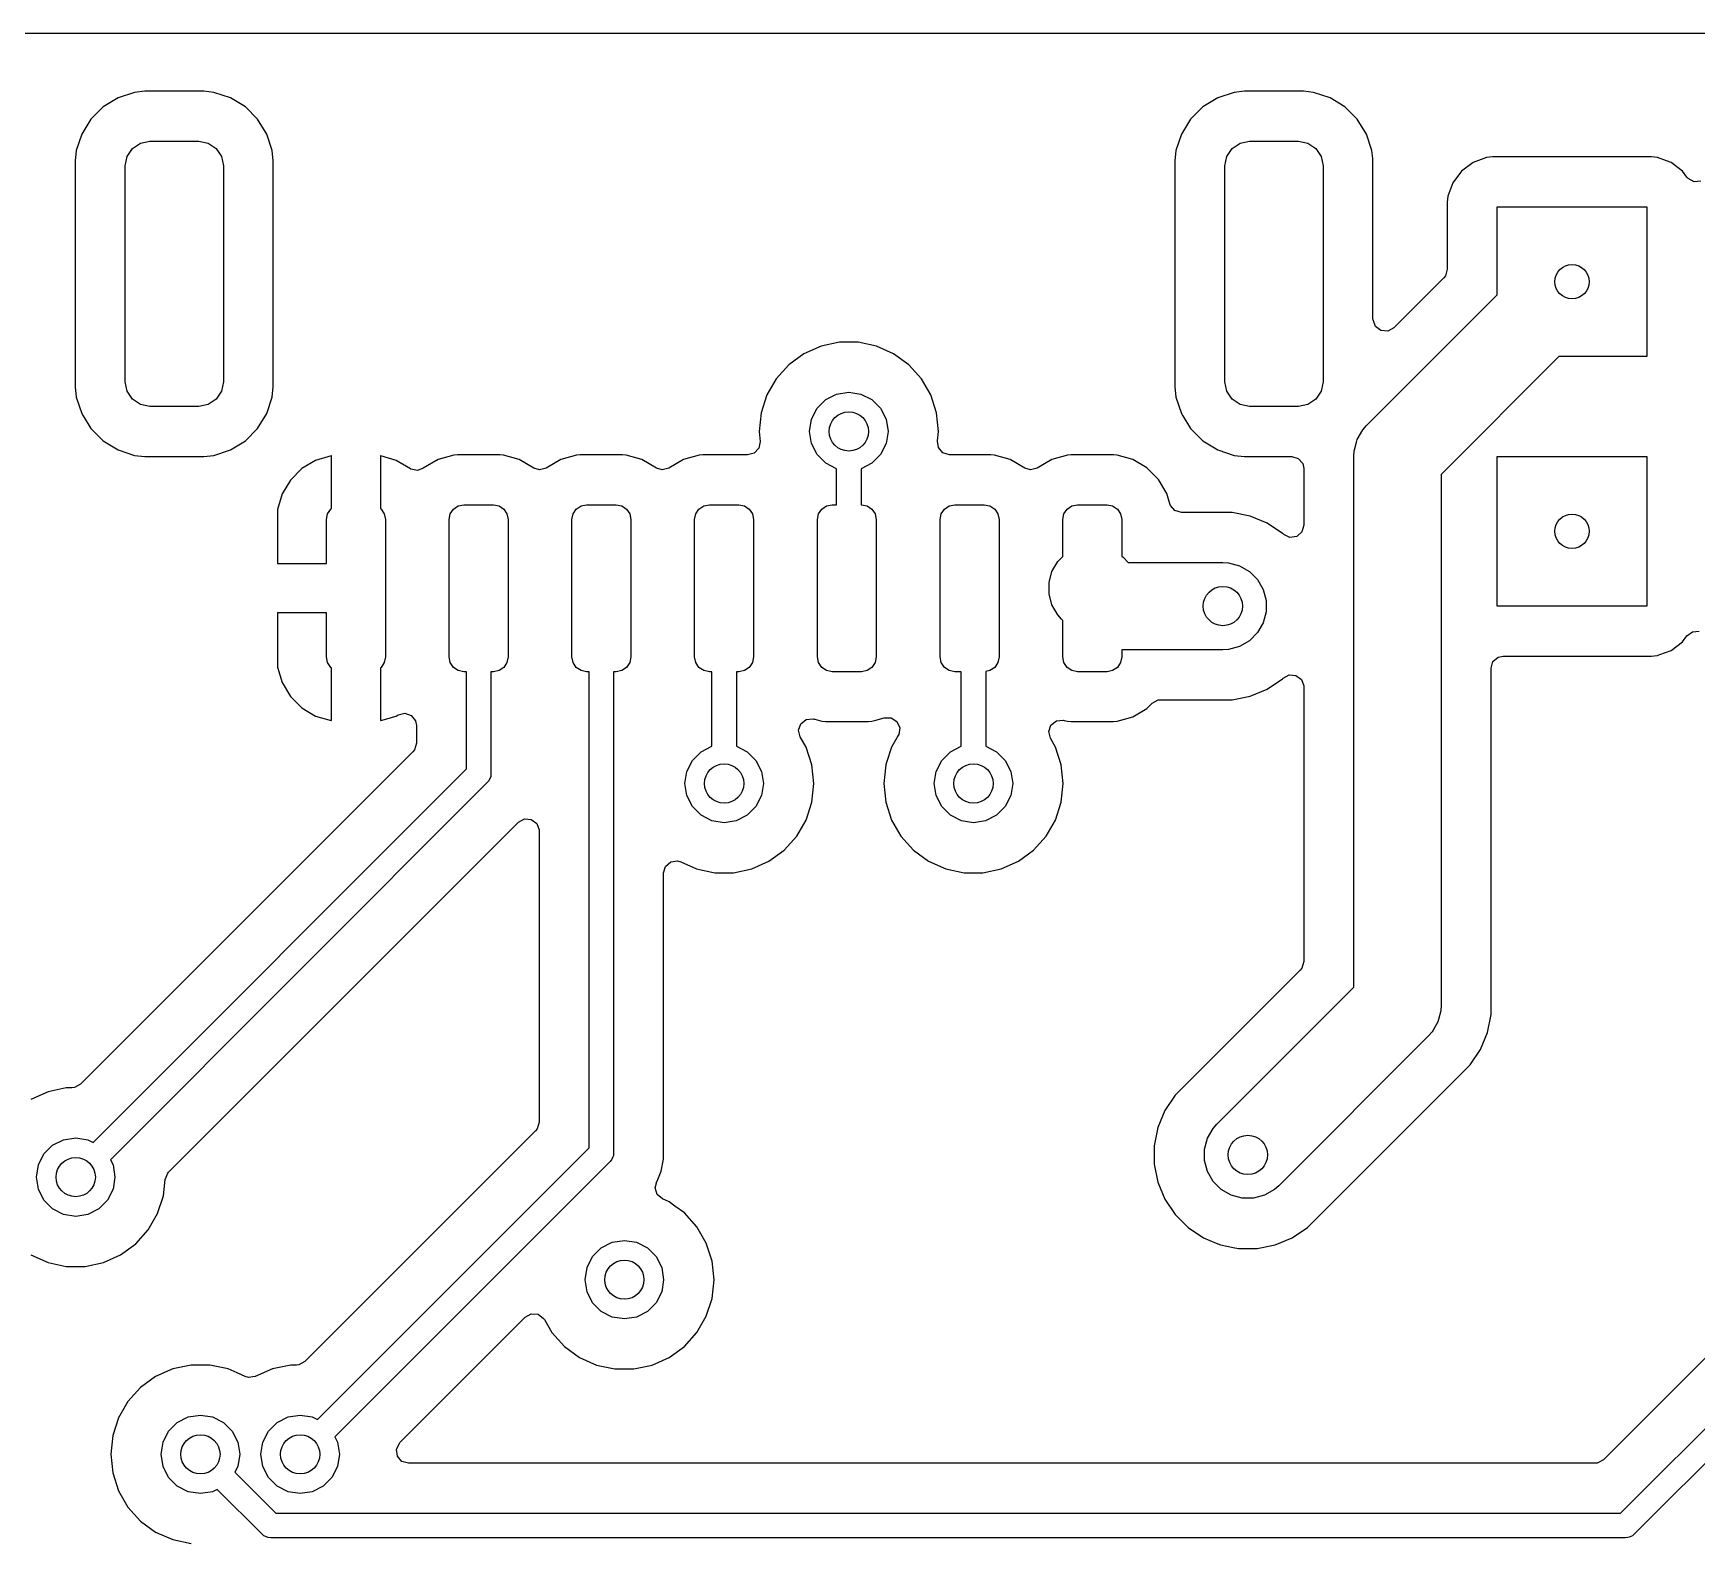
# Model space of a CAD drawing. Extents: x -2.18 to 1.8, y 0.44 to 2.81.
# Drawn here: x -0.247 to 0.42, y 2.211 to 2.815 of the extents above; entities that cross this region are included whole.
import ezdxf

# ---------------------------------------------------------------- set-up
doc = ezdxf.new("R2010")
doc.units = 0
doc.header["$MEASUREMENT"] = 0
doc.layers.add('BLACK', color=7, linetype='CONTINUOUS')

msp = doc.modelspace()

# ---------------------------------------------------------------- linework, layer by layer
at = {"layer": 'BLACK', "linetype": 'CONTINUOUS'}
for p, q in [((-2.1747, 2.81459), (0.99983, 2.81459)), ((-0.21302, 2.78871), (-0.21896, 2.78504)), ((-0.20639, 2.7909), (-0.21302, 2.78871)), ((-0.21302, 2.78871), (-0.21302, 2.78871)), ((-0.20231, 2.79132), (-0.20639, 2.7909)), ((-0.2023, 2.79132), (-0.20231, 2.79132)), ((-0.17864, 2.79132), (-0.2023, 2.79132)), ((-0.17455, 2.7909), (-0.17864, 2.79132)), ((-0.16792, 2.78871), (-0.17455, 2.7909)), ((-0.16198, 2.78504), (-0.16792, 2.78871)), ((-0.16792, 2.78871), (-0.16792, 2.78871)), ((0.22792, 2.78871), (0.22198, 2.78504)), ((0.23455, 2.7909), (0.22792, 2.78871)), ((0.22792, 2.78871), (0.22792, 2.78871)), ((0.23864, 2.79132), (0.23455, 2.7909)), ((0.2623, 2.79132), (0.23864, 2.79132)), ((0.23864, 2.79132), (0.23864, 2.79132)), ((0.26639, 2.7909), (0.2623, 2.79132)), ((0.27302, 2.78871), (0.26639, 2.7909)), ((0.27896, 2.78504), (0.27302, 2.78871)), ((0.27302, 2.78871), (0.27302, 2.78871)), ((-0.21896, 2.78504), (-0.2239, 2.7801)), ((-0.15705, 2.7801), (-0.16198, 2.78504)), ((0.22198, 2.78504), (0.21705, 2.7801)), ((0.2839, 2.7801), (0.27896, 2.78504)), ((-0.2239, 2.7801), (-0.22756, 2.77416)), ((-0.15338, 2.77416), (-0.15705, 2.7801)), ((0.21705, 2.7801), (0.21338, 2.77416)), ((0.28756, 2.77416), (0.2839, 2.7801)), ((-0.22756, 2.77416), (-0.22976, 2.76754)), ((-0.22756, 2.77416), (-0.22756, 2.77416)), ((-0.20941, 2.76522), (-0.20727, 2.76842)), ((-0.20727, 2.76842), (-0.20408, 2.77055)), ((-0.20408, 2.77055), (-0.20031, 2.7713)), ((-0.20031, 2.7713), (-0.18063, 2.7713)), ((-0.18063, 2.7713), (-0.17686, 2.77055)), ((-0.17686, 2.77055), (-0.17367, 2.76842)), ((-0.17367, 2.76842), (-0.17154, 2.76522)), ((-0.15119, 2.76754), (-0.15338, 2.77416)), ((0.21338, 2.77416), (0.21119, 2.76754)), ((0.21338, 2.77416), (0.21338, 2.77416)), ((0.23154, 2.76522), (0.23367, 2.76842)), ((0.23367, 2.76842), (0.23686, 2.77055)), ((0.23686, 2.77055), (0.24063, 2.7713)), ((0.24063, 2.7713), (0.26031, 2.7713)), ((0.26031, 2.7713), (0.26408, 2.77055)), ((0.26408, 2.77055), (0.26727, 2.76842)), ((0.26727, 2.76842), (0.26941, 2.76522)), ((0.28976, 2.76754), (0.28756, 2.77416)), ((-0.22976, 2.76754), (-0.23018, 2.76345)), ((-0.23018, 2.76345), (-0.23018, 2.67285)), ((-0.21016, 2.76146), (-0.20941, 2.76522)), ((-0.21016, 2.67484), (-0.21016, 2.76146)), ((-0.17154, 2.76522), (-0.17079, 2.76146)), ((-0.17079, 2.76146), (-0.17079, 2.67484)), ((-0.15077, 2.76345), (-0.15119, 2.76754)), ((-0.15077, 2.67285), (-0.15077, 2.76345)), ((0.21119, 2.76754), (0.21077, 2.76345)), ((0.21077, 2.76345), (0.21077, 2.67285)), ((0.23079, 2.76146), (0.23154, 2.76522)), ((0.23079, 2.67484), (0.23079, 2.76146)), ((0.26941, 2.76522), (0.27016, 2.76146)), ((0.27016, 2.76146), (0.27016, 2.67484)), ((0.29008, 2.76443), (0.28976, 2.76754)), ((0.29018, 2.76345), (0.29008, 2.76443)), ((0.29018, 2.70002), (0.29018, 2.76345)), ((0.29018, 2.76345), (0.29018, 2.76345)), ((0.33031, 2.76275), (0.3257, 2.7593)), ((0.3357, 2.76476), (0.33031, 2.76275)), ((0.33808, 2.76502), (0.3357, 2.76476)), ((0.3357, 2.76476), (0.3357, 2.76476)), ((0.33809, 2.76502), (0.33808, 2.76502)), ((0.40191, 2.76502), (0.33809, 2.76502)), ((0.40192, 2.76502), (0.40191, 2.76502)), ((0.4043, 2.76476), (0.40192, 2.76502)), ((0.40783, 2.76345), (0.4043, 2.76476)), ((0.40969, 2.76275), (0.40783, 2.76345)), ((0.4143, 2.7593), (0.40969, 2.76275)), ((0.3257, 2.7593), (0.32225, 2.75469)), ((0.41609, 2.75691), (0.4143, 2.7593)), ((0.4143, 2.7593), (0.4143, 2.7593)), ((0.4143, 2.7593), (0.4143, 2.7593)), ((0.41655, 2.75638), (0.41609, 2.75691)), ((0.41896, 2.75507), (0.41655, 2.75638)), ((0.42171, 2.75526), (0.41896, 2.75507)), ((0.32024, 2.7493), (0.31998, 2.74692)), ((0.32225, 2.75469), (0.32024, 2.7493)), ((0.32024, 2.7493), (0.32024, 2.7493)), ((0.31998, 2.74692), (0.31998, 2.72006)), ((0.34, 2.70975), (0.34, 2.745)), ((0.34, 2.745), (0.4, 2.745)), ((0.4, 2.745), (0.4, 2.685)), ((0.31855, 2.71661), (0.29851, 2.69657)), ((0.31921, 2.71742), (0.31855, 2.71661)), ((0.31998, 2.72006), (0.31921, 2.71742)), ((0.28763, 2.65737), (0.34, 2.70975)), ((0.29019, 2.69968), (0.29018, 2.70002)), ((0.29115, 2.6971), (0.29019, 2.69968)), ((0.29335, 2.69545), (0.29115, 2.6971)), ((0.2961, 2.69525), (0.29335, 2.69545)), ((0.29851, 2.69657), (0.2961, 2.69525)), ((0.06889, 2.6892), (0.06202, 2.68615)), ((0.07624, 2.69077), (0.06889, 2.6892)), ((0.08376, 2.69077), (0.07624, 2.69077)), ((0.09111, 2.6892), (0.08376, 2.69077)), ((0.09798, 2.68615), (0.09111, 2.6892)), ((0.09111, 2.6892), (0.09111, 2.6892)), ((0.05593, 2.68173), (0.0509, 2.67614)), ((0.06202, 2.68615), (0.05593, 2.68173)), ((0.10407, 2.68173), (0.09798, 2.68615)), ((0.1091, 2.67614), (0.10407, 2.68173)), ((0.36475, 2.685), (0.3175, 2.63775)), ((0.4, 2.685), (0.36475, 2.685)), ((-0.20941, 2.67108), (-0.21016, 2.67484)), ((-0.17079, 2.67484), (-0.17154, 2.67108)), ((0.0509, 2.67614), (0.04714, 2.66963)), ((0.11286, 2.66963), (0.1091, 2.67614)), ((0.23154, 2.67108), (0.23079, 2.67484)), ((0.27016, 2.67484), (0.26941, 2.67108)), ((-0.23018, 2.67285), (-0.23018, 2.67285)), ((-0.23018, 2.67285), (-0.22976, 2.66876)), ((-0.22976, 2.66876), (-0.22756, 2.66214)), ((-0.20727, 2.66788), (-0.20941, 2.67108)), ((-0.17154, 2.67108), (-0.17367, 2.66788)), ((-0.15338, 2.66214), (-0.15119, 2.66876)), ((-0.15119, 2.66876), (-0.15077, 2.67285)), ((0.04714, 2.66963), (0.04482, 2.66248)), ((0.04714, 2.66963), (0.04714, 2.66963)), ((0.07074, 2.66774), (0.07513, 2.66998)), ((0.07513, 2.66998), (0.08, 2.67075)), ((0.08, 2.67075), (0.08487, 2.66998)), ((0.08487, 2.66998), (0.08926, 2.66774)), ((0.11518, 2.66248), (0.11286, 2.66963)), ((0.21077, 2.67285), (0.21077, 2.67285)), ((0.21077, 2.67285), (0.21119, 2.66876)), ((0.21119, 2.66876), (0.21338, 2.66214)), ((0.23367, 2.66788), (0.23154, 2.67108)), ((0.26941, 2.67108), (0.26727, 2.66788)), ((-0.22756, 2.66214), (-0.22756, 2.66214)), ((-0.22756, 2.66214), (-0.22705, 2.6613)), ((-0.20408, 2.66575), (-0.20727, 2.66788)), ((-0.20031, 2.665), (-0.20408, 2.66575)), ((-0.18063, 2.665), (-0.20031, 2.665)), ((-0.17686, 2.66575), (-0.18063, 2.665)), ((-0.17367, 2.66788), (-0.17686, 2.66575)), ((-0.15705, 2.65619), (-0.15338, 2.66214)), ((0.04482, 2.66248), (0.04404, 2.655)), ((0.04482, 2.66248), (0.04482, 2.66248)), ((0.06502, 2.65987), (0.06726, 2.66426)), ((0.06726, 2.66426), (0.07074, 2.66774)), ((0.08926, 2.66774), (0.09274, 2.66426)), ((0.09274, 2.66426), (0.09498, 2.65987)), ((0.11596, 2.655), (0.11518, 2.66248)), ((0.21338, 2.66214), (0.21338, 2.66214)), ((0.21338, 2.66214), (0.2139, 2.6613)), ((0.23686, 2.66575), (0.23367, 2.66788)), ((0.24063, 2.665), (0.23686, 2.66575)), ((0.26031, 2.665), (0.24063, 2.665)), ((0.26408, 2.66575), (0.26031, 2.665)), ((0.26727, 2.66788), (0.26408, 2.66575)), ((-0.22705, 2.6613), (-0.2239, 2.65619)), ((-0.2239, 2.65619), (-0.21896, 2.65126)), ((-0.16198, 2.65126), (-0.15705, 2.65619)), ((0.04404, 2.655), (0.04446, 2.65097)), ((0.06425, 2.655), (0.06502, 2.65987)), ((0.06502, 2.65013), (0.06425, 2.655)), ((0.09498, 2.65987), (0.09575, 2.655)), ((0.09575, 2.655), (0.09498, 2.65013)), ((0.11557, 2.65126), (0.11596, 2.655)), ((0.2139, 2.6613), (0.21705, 2.65619)), ((0.21705, 2.65619), (0.22198, 2.65126)), ((0.28383, 2.6517), (0.28612, 2.65565)), ((0.28612, 2.65565), (0.28763, 2.65737)), ((0.28612, 2.65565), (0.28612, 2.65565)), ((-0.21896, 2.65126), (-0.21302, 2.64759)), ((-0.16792, 2.64759), (-0.16198, 2.65126)), ((0.04396, 2.64827), (0.04208, 2.64626)), ((0.04446, 2.65097), (0.04396, 2.64827)), ((0.06726, 2.64574), (0.06502, 2.65013)), ((0.09498, 2.65013), (0.09274, 2.64574)), ((0.11555, 2.65104), (0.11557, 2.65126)), ((0.11596, 2.6485), (0.11555, 2.65104)), ((0.11776, 2.64642), (0.11596, 2.6485)), ((0.22198, 2.65126), (0.22792, 2.64759)), ((0.28273, 2.64759), (0.28355, 2.65064)), ((0.28355, 2.65064), (0.28383, 2.6517)), ((-0.21302, 2.64759), (-0.20639, 2.6454)), ((-0.20639, 2.6454), (-0.2023, 2.64498)), ((-0.2023, 2.64498), (-0.17864, 2.64498)), ((-0.17864, 2.64498), (-0.17455, 2.6454)), ((-0.17455, 2.6454), (-0.16792, 2.64759)), ((-0.13379, 2.6434), (-0.13935, 2.64011)), ((-0.12758, 2.6452), (-0.13379, 2.6434)), ((-0.13379, 2.6434), (-0.13379, 2.6434)), ((-0.12748, 2.64521), (-0.12758, 2.6452)), ((-0.12748, 2.62406), (-0.12748, 2.64521)), ((-0.1077, 2.6452), (-0.1078, 2.64521)), ((-0.1078, 2.64521), (-0.1078, 2.62406)), ((-0.10149, 2.6434), (-0.1077, 2.6452)), ((-0.1077, 2.6452), (-0.1077, 2.6452)), ((-0.09581, 2.64004), (-0.10149, 2.6434)), ((-0.10149, 2.6434), (-0.10149, 2.6434)), ((-0.08471, 2.64371), (-0.09061, 2.64022)), ((-0.07842, 2.64553), (-0.08471, 2.64371)), ((-0.08471, 2.64371), (-0.08471, 2.64371)), ((-0.07695, 2.64565), (-0.07842, 2.64553)), ((-0.07842, 2.64553), (-0.07842, 2.64553)), ((-0.0599, 2.64565), (-0.07695, 2.64565)), ((-0.07695, 2.64565), (-0.07695, 2.64565)), ((-0.05843, 2.64553), (-0.0599, 2.64565)), ((-0.0599, 2.64565), (-0.0599, 2.64565)), ((-0.05214, 2.64371), (-0.05843, 2.64553)), ((-0.05843, 2.64553), (-0.05843, 2.64553)), ((-0.0463, 2.64025), (-0.05214, 2.64371)), ((-0.05214, 2.64371), (-0.05214, 2.64371)), ((-0.0355, 2.64371), (-0.04133, 2.64025)), ((-0.02921, 2.64553), (-0.0355, 2.64371)), ((-0.0355, 2.64371), (-0.0355, 2.64371)), ((-0.02774, 2.64565), (-0.02921, 2.64553)), ((-0.02921, 2.64553), (-0.02921, 2.64553)), ((-0.01069, 2.64565), (-0.02774, 2.64565)), ((-0.02774, 2.64565), (-0.02774, 2.64565)), ((-0.00922, 2.64553), (-0.01069, 2.64565)), ((-0.01069, 2.64565), (-0.01069, 2.64565)), ((-0.00293, 2.64371), (-0.00922, 2.64553)), ((-0.00922, 2.64553), (-0.00922, 2.64553)), ((0.00291, 2.64025), (-0.00293, 2.64371)), ((-0.00293, 2.64371), (-0.00293, 2.64371)), ((0.01372, 2.64371), (0.00788, 2.64025)), ((0.02001, 2.64553), (0.01372, 2.64371)), ((0.01372, 2.64371), (0.01372, 2.64371)), ((0.02148, 2.64565), (0.02001, 2.64553)), ((0.02001, 2.64553), (0.02001, 2.64553)), ((0.03852, 2.64565), (0.02148, 2.64565)), ((0.02148, 2.64565), (0.02148, 2.64565)), ((0.03922, 2.64559), (0.03852, 2.64565)), ((0.03852, 2.64565), (0.03852, 2.64565)), ((0.03942, 2.64558), (0.03922, 2.64559)), ((0.04208, 2.64626), (0.03942, 2.64558)), ((0.07074, 2.64226), (0.06726, 2.64574)), ((0.07508, 2.64005), (0.07074, 2.64226)), ((0.08926, 2.64226), (0.08492, 2.64005)), ((0.09274, 2.64574), (0.08926, 2.64226)), ((0.1204, 2.64565), (0.11776, 2.64642)), ((0.13695, 2.64565), (0.1204, 2.64565)), ((0.13842, 2.64553), (0.13695, 2.64565)), ((0.13695, 2.64565), (0.13695, 2.64565)), ((0.14471, 2.64371), (0.13842, 2.64553)), ((0.13842, 2.64553), (0.13842, 2.64553)), ((0.15055, 2.64025), (0.14471, 2.64371)), ((0.14471, 2.64371), (0.14471, 2.64371)), ((0.16135, 2.64371), (0.15552, 2.64025)), ((0.16764, 2.64553), (0.16135, 2.64371)), ((0.16135, 2.64371), (0.16135, 2.64371)), ((0.16911, 2.64565), (0.16764, 2.64553)), ((0.16764, 2.64553), (0.16764, 2.64553)), ((0.18616, 2.64565), (0.16911, 2.64565)), ((0.16911, 2.64565), (0.16911, 2.64565)), ((0.18763, 2.64553), (0.18616, 2.64565)), ((0.18616, 2.64565), (0.18616, 2.64565)), ((0.19392, 2.64371), (0.18763, 2.64553)), ((0.18763, 2.64553), (0.18763, 2.64553)), ((0.19956, 2.64037), (0.19392, 2.64371)), ((0.19392, 2.64371), (0.19392, 2.64371)), ((0.22792, 2.64759), (0.23455, 2.6454)), ((0.23455, 2.6454), (0.23864, 2.64498)), ((0.23864, 2.64498), (0.2576, 2.64498)), ((0.2576, 2.64498), (0.26024, 2.64421)), ((0.26024, 2.64421), (0.26204, 2.64213)), ((0.26204, 2.64213), (0.26248, 2.6401)), ((0.2825, 2.645), (0.28265, 2.64728)), ((0.2825, 2.43225), (0.2825, 2.645)), ((0.28265, 2.64728), (0.28273, 2.64759)), ((0.34, 2.585), (0.34, 2.645)), ((0.34, 2.645), (0.4, 2.645)), ((0.4, 2.645), (0.4, 2.585)), ((-0.14392, 2.63553), (-0.14722, 2.62997)), ((-0.13935, 2.64011), (-0.14392, 2.63553)), ((-0.14392, 2.63553), (-0.14392, 2.63553)), ((-0.13935, 2.64011), (-0.13935, 2.64011)), ((-0.09559, 2.63992), (-0.09581, 2.64004)), ((-0.09289, 2.63938), (-0.09559, 2.63992)), ((-0.09064, 2.64026), (-0.09289, 2.63938)), ((-0.09061, 2.64022), (-0.09064, 2.64026)), ((-0.044, 2.63958), (-0.0463, 2.64025)), ((-0.04133, 2.64025), (-0.044, 2.63958)), ((0.00521, 2.63958), (0.00291, 2.64025)), ((0.00788, 2.64025), (0.00521, 2.63958)), ((0.07508, 2.62563), (0.07508, 2.64005)), ((0.08492, 2.64005), (0.08492, 2.62563)), ((0.15285, 2.63958), (0.15055, 2.64025)), ((0.15552, 2.64025), (0.15285, 2.63958)), ((0.20419, 2.63574), (0.19956, 2.64037)), ((0.19956, 2.64037), (0.19956, 2.64037)), ((0.20753, 2.6301), (0.20419, 2.63574)), ((0.20419, 2.63574), (0.20419, 2.63574)), ((0.20419, 2.63574), (0.20419, 2.63574)), ((0.26248, 2.6401), (0.26248, 2.61737)), ((0.3175, 2.63775), (0.3175, 2.425)), ((-0.14722, 2.62997), (-0.14902, 2.62376)), ((-0.14722, 2.62997), (-0.14722, 2.62997)), ((0.20871, 2.62604), (0.20753, 2.6301)), ((-0.14902, 2.62376), (-0.14913, 2.62231)), ((-0.14913, 2.62231), (-0.14913, 2.60201)), ((-0.14902, 2.62376), (-0.14902, 2.62376)), ((-0.12945, 2.61972), (-0.129, 2.62198)), ((-0.129, 2.62198), (-0.12772, 2.6239)), ((-0.12772, 2.6239), (-0.12748, 2.62406)), ((-0.1078, 2.62406), (-0.10756, 2.6239)), ((-0.10756, 2.6239), (-0.10628, 2.62198)), ((-0.10628, 2.62198), (-0.10583, 2.61972)), ((-0.08024, 2.61972), (-0.07979, 2.62198)), ((-0.07979, 2.62198), (-0.07851, 2.6239)), ((-0.07851, 2.6239), (-0.07659, 2.62518)), ((-0.07659, 2.62518), (-0.07433, 2.62563)), ((-0.07433, 2.62563), (-0.06252, 2.62563)), ((-0.06252, 2.62563), (-0.06026, 2.62518)), ((-0.06026, 2.62518), (-0.05834, 2.6239)), ((-0.05834, 2.6239), (-0.05706, 2.62198)), ((-0.05706, 2.62198), (-0.05661, 2.61972)), ((-0.03102, 2.61972), (-0.03057, 2.62198)), ((-0.03057, 2.62198), (-0.02929, 2.6239)), ((-0.02929, 2.6239), (-0.02738, 2.62518)), ((-0.02738, 2.62518), (-0.02512, 2.62563)), ((-0.02512, 2.62563), (-0.01331, 2.62563)), ((-0.01331, 2.62563), (-0.01105, 2.62518)), ((-0.01105, 2.62518), (-0.00913, 2.6239)), ((-0.00913, 2.6239), (-0.00785, 2.62198)), ((-0.00785, 2.62198), (-0.0074, 2.61972)), ((0.01819, 2.61972), (0.01864, 2.62198)), ((0.01864, 2.62198), (0.01992, 2.6239)), ((0.01992, 2.6239), (0.02183, 2.62518)), ((0.02183, 2.62518), (0.02409, 2.62563)), ((0.02409, 2.62563), (0.03591, 2.62563)), ((0.03591, 2.62563), (0.03817, 2.62518)), ((0.03817, 2.62518), (0.04008, 2.6239)), ((0.04008, 2.6239), (0.04136, 2.62198)), ((0.04136, 2.62198), (0.04181, 2.61972)), ((0.0674, 2.61972), (0.06785, 2.62198)), ((0.06785, 2.62198), (0.06913, 2.6239)), ((0.06913, 2.6239), (0.07105, 2.62518)), ((0.07105, 2.62518), (0.07331, 2.62563)), ((0.07331, 2.62563), (0.07508, 2.62563)), ((0.08492, 2.62563), (0.08512, 2.62563)), ((0.08512, 2.62563), (0.08738, 2.62518)), ((0.08738, 2.62518), (0.08929, 2.6239)), ((0.08929, 2.6239), (0.09057, 2.62198)), ((0.09057, 2.62198), (0.09102, 2.61972)), ((0.11661, 2.61972), (0.11706, 2.62198)), ((0.11706, 2.62198), (0.11834, 2.6239)), ((0.11834, 2.6239), (0.12026, 2.62518)), ((0.12026, 2.62518), (0.12252, 2.62563)), ((0.12252, 2.62563), (0.13433, 2.62563)), ((0.13433, 2.62563), (0.13659, 2.62518)), ((0.13659, 2.62518), (0.13851, 2.6239)), ((0.13851, 2.6239), (0.13979, 2.62198)), ((0.13979, 2.62198), (0.14024, 2.61972)), ((0.16583, 2.61972), (0.16628, 2.62198)), ((0.16628, 2.62198), (0.16756, 2.6239)), ((0.16756, 2.6239), (0.16947, 2.62518)), ((0.16947, 2.62518), (0.17173, 2.62563)), ((0.17173, 2.62563), (0.18354, 2.62563)), ((0.18354, 2.62563), (0.1858, 2.62518)), ((0.1858, 2.62518), (0.18772, 2.6239)), ((0.18772, 2.6239), (0.189, 2.62198)), ((0.189, 2.62198), (0.18945, 2.61972)), ((0.20895, 2.62537), (0.20871, 2.62604)), ((0.21075, 2.62329), (0.20895, 2.62537)), ((0.21339, 2.62252), (0.21075, 2.62329)), ((0.2337, 2.62252), (0.21339, 2.62252)), ((0.24094, 2.62108), (0.2337, 2.62252)), ((0.2337, 2.62252), (0.2337, 2.62252)), ((-0.12945, 2.60201), (-0.12945, 2.61972)), ((-0.10583, 2.61972), (-0.10583, 2.56461)), ((-0.08024, 2.56461), (-0.08024, 2.61972)), ((-0.05661, 2.61972), (-0.05661, 2.56461)), ((-0.03102, 2.56461), (-0.03102, 2.61972)), ((-0.0074, 2.61972), (-0.0074, 2.56461)), ((0.01819, 2.56461), (0.01819, 2.61972)), ((0.04181, 2.61972), (0.04181, 2.56461)), ((0.0674, 2.56461), (0.0674, 2.61972)), ((0.09102, 2.61972), (0.09102, 2.56461)), ((0.11661, 2.56461), (0.11661, 2.61972)), ((0.14024, 2.61972), (0.14024, 2.56461)), ((0.16583, 2.60489), (0.16583, 2.61972)), ((0.18945, 2.61972), (0.18945, 2.60503)), ((0.24777, 2.61825), (0.24094, 2.62108)), ((0.24094, 2.62108), (0.24094, 2.62108)), ((0.25392, 2.61414), (0.24777, 2.61825)), ((0.24777, 2.61825), (0.24777, 2.61825)), ((0.26171, 2.61473), (0.25963, 2.61293)), ((0.26248, 2.61737), (0.26171, 2.61473)), ((0.25415, 2.61391), (0.25392, 2.61414)), ((0.25392, 2.61414), (0.25392, 2.61414)), ((0.2544, 2.61368), (0.25415, 2.61391)), ((0.2569, 2.61253), (0.2544, 2.61368)), ((0.25963, 2.61293), (0.2569, 2.61253)), ((-0.14913, 2.60201), (-0.12945, 2.60201)), ((0.16147, 2.59886), (0.16375, 2.60282)), ((0.16375, 2.60282), (0.16583, 2.60489)), ((0.18945, 2.60503), (0.19001, 2.60454)), ((0.19001, 2.60454), (0.19205, 2.6025)), ((0.19205, 2.6025), (0.23, 2.6025)), ((0.23, 2.6025), (0.23228, 2.60235)), ((0.23228, 2.60235), (0.2367, 2.60117)), ((0.16029, 2.59445), (0.16147, 2.59886)), ((0.2367, 2.60117), (0.24065, 2.59888)), ((0.24065, 2.59888), (0.24388, 2.59565)), ((0.24388, 2.59565), (0.24617, 2.5917)), ((0.16029, 2.58988), (0.16029, 2.59445)), ((0.16147, 2.58547), (0.16029, 2.58988)), ((0.24617, 2.5917), (0.24735, 2.58728)), ((-0.12945, 2.58232), (-0.14913, 2.58232)), ((-0.14913, 2.58232), (-0.14913, 2.56202)), ((-0.12945, 2.56461), (-0.12945, 2.58232)), ((0.16375, 2.58151), (0.16147, 2.58547)), ((0.16526, 2.57979), (0.16375, 2.58151)), ((0.24735, 2.58272), (0.24617, 2.5783)), ((0.24735, 2.58728), (0.24735, 2.58272)), ((0.4, 2.585), (0.34, 2.585)), ((0.16583, 2.57923), (0.16526, 2.57979)), ((0.16583, 2.56461), (0.16583, 2.57923)), ((0.24617, 2.5783), (0.24388, 2.57435)), ((0.41609, 2.57309), (0.41829, 2.57474)), ((0.41829, 2.57474), (0.42104, 2.57493)), ((0.2367, 2.56883), (0.23228, 2.56765)), ((0.24065, 2.57112), (0.2367, 2.56883)), ((0.24388, 2.57435), (0.24065, 2.57112)), ((0.40969, 2.56725), (0.4143, 2.5707)), ((0.4143, 2.5707), (0.41609, 2.57309)), ((-0.14913, 2.56202), (-0.14902, 2.56057)), ((-0.129, 2.56235), (-0.12945, 2.56461)), ((-0.12772, 2.56043), (-0.129, 2.56235)), ((-0.10628, 2.56235), (-0.10756, 2.56043)), ((-0.10583, 2.56461), (-0.10628, 2.56235)), ((-0.07979, 2.56235), (-0.08024, 2.56461)), ((-0.07851, 2.56043), (-0.07979, 2.56235)), ((-0.05706, 2.56235), (-0.05834, 2.56043)), ((-0.05661, 2.56461), (-0.05706, 2.56235)), ((-0.03057, 2.56235), (-0.03102, 2.56461)), ((-0.02929, 2.56043), (-0.03057, 2.56235)), ((-0.00785, 2.56235), (-0.00913, 2.56043)), ((-0.0074, 2.56461), (-0.00785, 2.56235)), ((0.01864, 2.56235), (0.01819, 2.56461)), ((0.01992, 2.56043), (0.01864, 2.56235)), ((0.04136, 2.56235), (0.04008, 2.56043)), ((0.04181, 2.56461), (0.04136, 2.56235)), ((0.06785, 2.56235), (0.0674, 2.56461)), ((0.06913, 2.56043), (0.06785, 2.56235)), ((0.09057, 2.56235), (0.08929, 2.56043)), ((0.09102, 2.56461), (0.09057, 2.56235)), ((0.11706, 2.56235), (0.11661, 2.56461)), ((0.11834, 2.56043), (0.11706, 2.56235)), ((0.13979, 2.56235), (0.13851, 2.56043)), ((0.14024, 2.56461), (0.13979, 2.56235)), ((0.16628, 2.56235), (0.16583, 2.56461)), ((0.16756, 2.56043), (0.16628, 2.56235)), ((0.189, 2.56235), (0.18772, 2.56043)), ((0.18945, 2.56461), (0.189, 2.56235)), ((0.23, 2.5675), (0.18945, 2.5675)), ((0.18945, 2.5675), (0.18945, 2.56461)), ((0.23228, 2.56765), (0.23, 2.5675)), ((0.33752, 2.5601), (0.33829, 2.56274)), ((0.33829, 2.56274), (0.34037, 2.56454)), ((0.34037, 2.56454), (0.3424, 2.56498)), ((0.3424, 2.56498), (0.40191, 2.56498)), ((0.40191, 2.56498), (0.40192, 2.56498)), ((0.40192, 2.56498), (0.40298, 2.56509)), ((0.40298, 2.56509), (0.4043, 2.56524)), ((0.4043, 2.56524), (0.40451, 2.56532)), ((0.40451, 2.56532), (0.40519, 2.56557)), ((0.40519, 2.56557), (0.40969, 2.56725)), ((-0.14902, 2.56057), (-0.14902, 2.56057)), ((-0.14902, 2.56057), (-0.14722, 2.55436)), ((-0.12748, 2.56027), (-0.12772, 2.56043)), ((-0.12748, 2.53912), (-0.12748, 2.56027)), ((-0.10756, 2.56043), (-0.1078, 2.56027)), ((-0.1078, 2.56027), (-0.1078, 2.53912)), ((-0.07659, 2.55915), (-0.07851, 2.56043)), ((-0.07433, 2.5587), (-0.07659, 2.55915)), ((-0.07335, 2.5587), (-0.07433, 2.5587)), ((-0.07335, 2.51974), (-0.07335, 2.5587)), ((-0.06252, 2.5587), (-0.0635, 2.5587)), ((-0.0635, 2.5587), (-0.0635, 2.5177)), ((-0.06026, 2.55915), (-0.06252, 2.5587)), ((-0.05834, 2.56043), (-0.06026, 2.55915)), ((-0.02738, 2.55915), (-0.02929, 2.56043)), ((-0.02512, 2.5587), (-0.02738, 2.55915)), ((-0.02413, 2.5587), (-0.02512, 2.5587)), ((-0.02413, 2.36783), (-0.02413, 2.5587)), ((-0.01331, 2.5587), (-0.01429, 2.5587)), ((-0.01429, 2.5587), (-0.01429, 2.36579)), ((-0.01105, 2.55915), (-0.01331, 2.5587)), ((-0.00913, 2.56043), (-0.01105, 2.55915)), ((0.02183, 2.55915), (0.01992, 2.56043)), ((0.02409, 2.5587), (0.02183, 2.55915)), ((0.02508, 2.5587), (0.02409, 2.5587)), ((0.02508, 2.52883), (0.02508, 2.5587)), ((0.03591, 2.5587), (0.03492, 2.5587)), ((0.03492, 2.5587), (0.03492, 2.52883)), ((0.03817, 2.55915), (0.03591, 2.5587)), ((0.04008, 2.56043), (0.03817, 2.55915)), ((0.07105, 2.55915), (0.06913, 2.56043)), ((0.07331, 2.5587), (0.07105, 2.55915)), ((0.08512, 2.5587), (0.07331, 2.5587)), ((0.08738, 2.55915), (0.08512, 2.5587)), ((0.08929, 2.56043), (0.08738, 2.55915)), ((0.12026, 2.55915), (0.11834, 2.56043)), ((0.12252, 2.5587), (0.12026, 2.55915)), ((0.12508, 2.5587), (0.12252, 2.5587)), ((0.12508, 2.52883), (0.12508, 2.5587)), ((0.13659, 2.55915), (0.13492, 2.55882)), ((0.13492, 2.55882), (0.13492, 2.52883)), ((0.13851, 2.56043), (0.13659, 2.55915)), ((0.16947, 2.55915), (0.16756, 2.56043)), ((0.17173, 2.5587), (0.16947, 2.55915)), ((0.18354, 2.5587), (0.17173, 2.5587)), ((0.1858, 2.55915), (0.18354, 2.5587)), ((0.18772, 2.56043), (0.1858, 2.55915)), ((0.24777, 2.55175), (0.25392, 2.55586)), ((0.25392, 2.55586), (0.25415, 2.55609)), ((0.25392, 2.55586), (0.25392, 2.55586)), ((0.25415, 2.55609), (0.25656, 2.5574)), ((0.25656, 2.5574), (0.2593, 2.55721)), ((0.2593, 2.55721), (0.26151, 2.55556)), ((0.26151, 2.55556), (0.26247, 2.55298)), ((0.33752, 2.4213), (0.33752, 2.5601)), ((-0.14722, 2.55436), (-0.14722, 2.55436)), ((-0.14722, 2.55436), (-0.14392, 2.5488)), ((-0.14392, 2.5488), (-0.14392, 2.5488)), ((-0.14392, 2.5488), (-0.13935, 2.54423)), ((0.2337, 2.54748), (0.24094, 2.54892)), ((0.24094, 2.54892), (0.24777, 2.55175)), ((0.26247, 2.55298), (0.26248, 2.55263)), ((0.26248, 2.55263), (0.26248, 2.44256)), ((-0.13935, 2.54423), (-0.13935, 2.54422)), ((-0.13935, 2.54422), (-0.13379, 2.54093)), ((-0.10149, 2.54093), (-0.10073, 2.54138)), ((-0.10073, 2.54138), (-0.09807, 2.54206)), ((-0.09807, 2.54206), (-0.09546, 2.54118)), ((0.19392, 2.54062), (0.19956, 2.54396)), ((0.19956, 2.54396), (0.20165, 2.54605)), ((0.20165, 2.54605), (0.20407, 2.54737)), ((0.20407, 2.54737), (0.2051, 2.54748)), ((0.2051, 2.54748), (0.2337, 2.54748)), ((0.2337, 2.54748), (0.2337, 2.54748)), ((-0.13379, 2.54093), (-0.12758, 2.53913)), ((-0.12758, 2.53913), (-0.12758, 2.53913)), ((-0.12758, 2.53913), (-0.12748, 2.53912)), ((-0.12748, 2.53912), (-0.12748, 2.53912)), ((-0.1078, 2.53912), (-0.1077, 2.53913)), ((-0.1078, 2.53912), (-0.1078, 2.53912)), ((-0.1077, 2.53913), (-0.10149, 2.54093)), ((-0.09546, 2.54118), (-0.09374, 2.53904)), ((-0.09374, 2.53904), (-0.09337, 2.53718)), ((-0.09337, 2.53718), (-0.09337, 2.53005)), ((0.05986, 2.53525), (0.06076, 2.53785)), ((0.06051, 2.53258), (0.05986, 2.53525)), ((0.06076, 2.53785), (0.06292, 2.53955)), ((0.06292, 2.53955), (0.06566, 2.53981)), ((0.06566, 2.53981), (0.0661, 2.5397)), ((0.0661, 2.5397), (0.06634, 2.53963)), ((0.06634, 2.53963), (0.06922, 2.5388)), ((0.06922, 2.5388), (0.06922, 2.5388)), ((0.06922, 2.5388), (0.06922, 2.5388)), ((0.06922, 2.5388), (0.07069, 2.53868)), ((0.07069, 2.53868), (0.07069, 2.53868)), ((0.07069, 2.53868), (0.08774, 2.53868)), ((0.08774, 2.53868), (0.08921, 2.5388)), ((0.08774, 2.53868), (0.08774, 2.53868)), ((0.08921, 2.5388), (0.0908, 2.53926)), ((0.08921, 2.5388), (0.08921, 2.5388)), ((0.08921, 2.5388), (0.08921, 2.5388)), ((0.0908, 2.53926), (0.09422, 2.54025)), ((0.09422, 2.54025), (0.09697, 2.54025)), ((0.09697, 2.54025), (0.09928, 2.53875)), ((0.09928, 2.53875), (0.10042, 2.53625)), ((0.10042, 2.53625), (0.10002, 2.53353)), ((0.16017, 2.5347), (0.16107, 2.5373)), ((0.16082, 2.53203), (0.16017, 2.5347)), ((0.16107, 2.5373), (0.16324, 2.539)), ((0.16324, 2.539), (0.16598, 2.53926)), ((0.16598, 2.53926), (0.16641, 2.53915)), ((0.16641, 2.53915), (0.16764, 2.5388)), ((0.16764, 2.5388), (0.16911, 2.53868)), ((0.16911, 2.53868), (0.16911, 2.53868)), ((0.16911, 2.53868), (0.18616, 2.53868)), ((0.18616, 2.53868), (0.18763, 2.5388)), ((0.18616, 2.53868), (0.18616, 2.53868)), ((0.18763, 2.5388), (0.19051, 2.53963)), ((0.18763, 2.5388), (0.18763, 2.5388)), ((0.18763, 2.5388), (0.18763, 2.5388)), ((0.19051, 2.53963), (0.19392, 2.54062)), ((-0.09337, 2.53005), (-0.09414, 2.52741)), ((0.02074, 2.52662), (0.02508, 2.52883)), ((0.03492, 2.52883), (0.03926, 2.52662)), ((0.06286, 2.52851), (0.06051, 2.53258)), ((0.06518, 2.52136), (0.06286, 2.52851)), ((0.09714, 2.52851), (0.09512, 2.52228)), ((0.09981, 2.53312), (0.09714, 2.52851)), ((0.09714, 2.52851), (0.09714, 2.52851)), ((0.10002, 2.53353), (0.09981, 2.53312)), ((0.12074, 2.52662), (0.12508, 2.52883)), ((0.13492, 2.52883), (0.13926, 2.52662)), ((0.16286, 2.52851), (0.16082, 2.53203)), ((0.16518, 2.52136), (0.16286, 2.52851)), ((-0.0948, 2.5266), (-0.22807, 2.39332)), ((-0.09414, 2.52741), (-0.0948, 2.5266)), ((0.01502, 2.51874), (0.01726, 2.52313)), ((0.01726, 2.52313), (0.02074, 2.52662)), ((0.03926, 2.52662), (0.04274, 2.52313)), ((0.04274, 2.52313), (0.04498, 2.51874)), ((0.06596, 2.51388), (0.06518, 2.52136)), ((0.09482, 2.52136), (0.09404, 2.51388)), ((0.09512, 2.52228), (0.09482, 2.52136)), ((0.11502, 2.51874), (0.11726, 2.52313)), ((0.11726, 2.52313), (0.12074, 2.52662)), ((0.13926, 2.52662), (0.14274, 2.52313)), ((0.14274, 2.52313), (0.14498, 2.51874)), ((0.16596, 2.51388), (0.16518, 2.52136)), ((-0.22305, 2.37004), (-0.07335, 2.51974)), ((-0.06433, 2.51496), (-0.06495, 2.51422)), ((-0.0636, 2.51674), (-0.06433, 2.51496)), ((-0.06433, 2.51496), (-0.06433, 2.51496)), ((-0.0635, 2.5177), (-0.0636, 2.51674)), ((0.01425, 2.51388), (0.01502, 2.51874)), ((0.04498, 2.51874), (0.04575, 2.51388)), ((0.11425, 2.51388), (0.11502, 2.51874)), ((0.14498, 2.51874), (0.14575, 2.51388)), ((-0.06495, 2.51422), (-0.21609, 2.36308)), ((0.01502, 2.50901), (0.01425, 2.51388)), ((0.01726, 2.50462), (0.01502, 2.50901)), ((0.04498, 2.50901), (0.04274, 2.50462)), ((0.04575, 2.51388), (0.04498, 2.50901)), ((0.06518, 2.5064), (0.06596, 2.51388)), ((0.09404, 2.51388), (0.09482, 2.5064)), ((0.11502, 2.50901), (0.11425, 2.51388)), ((0.11726, 2.50462), (0.11502, 2.50901)), ((0.14498, 2.50901), (0.14274, 2.50462)), ((0.14575, 2.51388), (0.14498, 2.50901)), ((0.16518, 2.5064), (0.16596, 2.51388)), ((0.02074, 2.50114), (0.01726, 2.50462)), ((0.04274, 2.50462), (0.03926, 2.50114)), ((0.06286, 2.49925), (0.06518, 2.5064)), ((0.09482, 2.5064), (0.09482, 2.5064)), ((0.09482, 2.5064), (0.09714, 2.49925)), ((0.12074, 2.50114), (0.11726, 2.50462)), ((0.14274, 2.50462), (0.13926, 2.50114)), ((0.16286, 2.49925), (0.16518, 2.5064)), ((-0.19273, 2.35812), (-0.05249, 2.49836)), ((-0.05249, 2.49836), (-0.05007, 2.49968)), ((-0.05007, 2.49968), (-0.04733, 2.49948)), ((-0.04733, 2.49948), (-0.04513, 2.49784)), ((-0.04513, 2.49784), (-0.04417, 2.49526)), ((-0.04417, 2.49526), (-0.04415, 2.49491)), ((-0.04415, 2.49491), (-0.04415, 2.37814)), ((0.02513, 2.4989), (0.02074, 2.50114)), ((0.03, 2.49813), (0.02513, 2.4989)), ((0.03487, 2.4989), (0.03, 2.49813)), ((0.03926, 2.50114), (0.03487, 2.4989)), ((0.0591, 2.49274), (0.06286, 2.49925)), ((0.09714, 2.49925), (0.09714, 2.49925)), ((0.09714, 2.49925), (0.1009, 2.49274)), ((0.12513, 2.4989), (0.12074, 2.50114)), ((0.13, 2.49813), (0.12513, 2.4989)), ((0.13487, 2.4989), (0.13, 2.49813)), ((0.13926, 2.50114), (0.13487, 2.4989)), ((0.1591, 2.49274), (0.16286, 2.49925)), ((0.05407, 2.48715), (0.0591, 2.49274)), ((0.1009, 2.49274), (0.10593, 2.48715)), ((0.15407, 2.48715), (0.1591, 2.49274)), ((0.0065, 2.48065), (0.00858, 2.48246)), ((0.00858, 2.48246), (0.01131, 2.48285)), ((0.01131, 2.48285), (0.0126, 2.48247)), ((0.0126, 2.48247), (0.01889, 2.47967)), ((0.04111, 2.47967), (0.04798, 2.48273)), ((0.04798, 2.48273), (0.05407, 2.48715)), ((0.10593, 2.48715), (0.11202, 2.48273)), ((0.11202, 2.48273), (0.11889, 2.47967)), ((0.14111, 2.47967), (0.14798, 2.48273)), ((0.14798, 2.48273), (0.15407, 2.48715)), ((0.00573, 2.47801), (0.0065, 2.48065)), ((0.00573, 2.36824), (0.00573, 2.47801)), ((0.01889, 2.47967), (0.01889, 2.47967)), ((0.01889, 2.47967), (0.01889, 2.47967)), ((0.01889, 2.47967), (0.02624, 2.47811)), ((0.02624, 2.47811), (0.03376, 2.47811)), ((0.03376, 2.47811), (0.04111, 2.47967)), ((0.11889, 2.47967), (0.12624, 2.47811)), ((0.12624, 2.47811), (0.13376, 2.47811)), ((0.13376, 2.47811), (0.14111, 2.47967)), ((0.26248, 2.44256), (0.26171, 2.43992)), ((0.26105, 2.43911), (0.21086, 2.38892)), ((0.26171, 2.43992), (0.26105, 2.43911)), ((0.22763, 2.37737), (0.2825, 2.43225)), ((0.31735, 2.42272), (0.31642, 2.41925)), ((0.3175, 2.425), (0.31735, 2.42272)), ((0.31735, 2.42272), (0.31735, 2.42272)), ((0.33608, 2.41406), (0.33752, 2.4213)), ((0.31426, 2.415), (0.31388, 2.41435)), ((0.31617, 2.4183), (0.31426, 2.415)), ((0.31642, 2.41925), (0.31617, 2.4183)), ((0.31237, 2.41263), (0.25237, 2.35263)), ((0.31388, 2.41435), (0.31237, 2.41263)), ((0.33325, 2.40723), (0.33608, 2.41406)), ((0.32914, 2.40108), (0.33325, 2.40723)), ((0.26392, 2.33586), (0.32914, 2.40108)), ((-0.24111, 2.39033), (-0.24798, 2.38727)), ((-0.23376, 2.39189), (-0.24111, 2.39033)), ((-0.23153, 2.39189), (-0.23376, 2.39189)), ((-0.23049, 2.392), (-0.23153, 2.39189)), ((-0.22807, 2.39332), (-0.23049, 2.392)), ((0.21086, 2.38892), (0.20675, 2.38277)), ((0.21086, 2.38892), (0.21086, 2.38892)), ((0.20675, 2.38277), (0.20392, 2.37594)), ((0.20675, 2.38277), (0.20675, 2.38277)), ((-0.04558, 2.37469), (-0.13807, 2.2822)), ((-0.04493, 2.3755), (-0.04558, 2.37469)), ((-0.04415, 2.37814), (-0.04493, 2.3755)), ((0.20392, 2.37594), (0.20248, 2.3687)), ((0.20392, 2.37594), (0.20392, 2.37594)), ((0.22383, 2.3717), (0.22612, 2.37565)), ((0.22612, 2.37565), (0.22763, 2.37737)), ((-0.24274, 2.36538), (-0.23926, 2.36886)), ((-0.23926, 2.36886), (-0.23487, 2.3711)), ((-0.23487, 2.3711), (-0.23, 2.37187)), ((-0.23, 2.37187), (-0.22513, 2.3711)), ((-0.22513, 2.3711), (-0.22305, 2.37004)), ((0.00573, 2.36333), (0.00573, 2.36824)), ((0.20248, 2.3687), (0.20248, 2.3613)), ((0.22265, 2.36728), (0.22383, 2.3717)), ((0.5141, 2.37437), (0.38256, 2.24283)), ((-0.24498, 2.36099), (-0.24274, 2.36538)), ((-0.21609, 2.36308), (-0.21502, 2.36099)), ((-0.13305, 2.25891), (-0.02413, 2.36783)), ((-0.01573, 2.36231), (-0.12609, 2.25195)), ((-0.01512, 2.36305), (-0.01573, 2.36231)), ((-0.01462, 2.36426), (-0.01512, 2.36305)), ((-0.01512, 2.36305), (-0.01512, 2.36305)), ((-0.01439, 2.36483), (-0.01462, 2.36426)), ((-0.01429, 2.36579), (-0.01439, 2.36483)), ((-0.01439, 2.36483), (-0.01439, 2.36483)), ((0.00477, 2.35851), (0.00573, 2.36333)), ((0.20248, 2.3613), (0.20392, 2.35406)), ((0.22265, 2.36272), (0.22265, 2.36728)), ((0.22383, 2.3583), (0.22265, 2.36272)), ((-0.24575, 2.35612), (-0.24498, 2.36099)), ((-0.24498, 2.35126), (-0.24575, 2.35612)), ((-0.21502, 2.36099), (-0.21425, 2.35612)), ((-0.21425, 2.35612), (-0.21502, 2.35126)), ((-0.19482, 2.34864), (-0.19413, 2.35518)), ((-0.19413, 2.35518), (-0.19309, 2.35772)), ((-0.19309, 2.35772), (-0.19273, 2.35812)), ((0.0028, 2.35375), (0.00339, 2.35518)), ((0.00339, 2.35518), (0.00477, 2.35851)), ((0.22612, 2.35435), (0.22383, 2.3583)), ((0.38942, 2.22138), (0.52652, 2.35848)), ((-0.24274, 2.34687), (-0.24498, 2.35126)), ((-0.21502, 2.35126), (-0.21726, 2.34687)), ((-0.19714, 2.34149), (-0.19482, 2.34864)), ((0.00239, 2.35176), (0.00287, 2.35372)), ((0.00319, 2.34913), (0.00239, 2.35176)), ((0.00287, 2.35372), (0.0028, 2.35375)), ((0.00528, 2.34735), (0.00319, 2.34913)), ((0.20392, 2.35406), (0.20392, 2.35406)), ((0.20392, 2.35406), (0.20675, 2.34723)), ((0.22935, 2.35112), (0.22612, 2.35435)), ((0.2333, 2.34883), (0.22935, 2.35112)), ((0.23772, 2.34765), (0.2333, 2.34883)), ((0.2467, 2.34883), (0.24228, 2.34765)), ((0.25065, 2.35112), (0.2467, 2.34883)), ((0.25237, 2.35263), (0.25065, 2.35112)), ((0.53204, 2.35008), (0.39494, 2.21298)), ((-0.23926, 2.34338), (-0.24274, 2.34687)), ((-0.23487, 2.34114), (-0.23926, 2.34338)), ((-0.22074, 2.34338), (-0.22513, 2.34114)), ((-0.21726, 2.34687), (-0.22074, 2.34338)), ((-0.2009, 2.33498), (-0.19714, 2.34149)), ((0.00798, 2.34615), (0.00528, 2.34735)), ((0.01028, 2.34448), (0.00798, 2.34615)), ((0.01407, 2.34173), (0.01028, 2.34448)), ((0.0191, 2.33614), (0.01407, 2.34173)), ((0.20675, 2.34723), (0.20675, 2.34723)), ((0.20675, 2.34723), (0.21086, 2.34108)), ((0.24228, 2.34765), (0.23772, 2.34765)), ((-0.23, 2.34037), (-0.23487, 2.34114)), ((-0.22513, 2.34114), (-0.23, 2.34037)), ((-0.20593, 2.3294), (-0.2009, 2.33498)), ((0.02286, 2.32963), (0.0191, 2.33614)), ((0.21086, 2.34108), (0.21086, 2.34108)), ((0.21086, 2.34108), (0.21608, 2.33586)), ((0.21608, 2.33586), (0.21608, 2.33586)), ((0.21608, 2.33586), (0.22223, 2.33175)), ((0.25777, 2.33175), (0.26392, 2.33586)), ((-0.21202, 2.32498), (-0.20593, 2.3294)), ((-0.01926, 2.32774), (-0.01487, 2.32998)), ((-0.01487, 2.32998), (-0.01, 2.33075)), ((-0.01, 2.33075), (-0.00513, 2.32998)), ((-0.00513, 2.32998), (-0.00074, 2.32774)), ((0.02518, 2.32248), (0.02286, 2.32963)), ((0.22223, 2.33175), (0.22223, 2.33175)), ((0.22223, 2.33175), (0.22223, 2.33175)), ((0.22223, 2.33175), (0.22223, 2.33175)), ((0.22223, 2.33175), (0.22735, 2.32963)), ((0.22735, 2.32963), (0.22906, 2.32892)), ((0.22906, 2.32892), (0.2341, 2.32792)), ((0.2341, 2.32792), (0.2363, 2.32748)), ((0.2437, 2.32748), (0.25094, 2.32892)), ((0.25094, 2.32892), (0.25777, 2.33175)), ((-0.24798, 2.32498), (-0.24111, 2.32192)), ((-0.24111, 2.32192), (-0.23376, 2.32035)), ((-0.22624, 2.32035), (-0.21889, 2.32192)), ((-0.21889, 2.32192), (-0.21202, 2.32498)), ((-0.02498, 2.31987), (-0.02274, 2.32426)), ((-0.02274, 2.32426), (-0.01926, 2.32774)), ((-0.00074, 2.32774), (0.00274, 2.32426)), ((0.00274, 2.32426), (0.00498, 2.31987)), ((0.02596, 2.315), (0.02518, 2.32248)), ((0.2363, 2.32748), (0.2363, 2.32748)), ((0.2363, 2.32748), (0.2363, 2.32748)), ((0.2363, 2.32748), (0.2437, 2.32748)), ((0.2437, 2.32748), (0.2437, 2.32748)), ((-0.23376, 2.32035), (-0.22624, 2.32035)), ((-0.02575, 2.315), (-0.02498, 2.31987)), ((-0.02498, 2.31013), (-0.02575, 2.315)), ((0.00498, 2.31987), (0.00575, 2.315)), ((0.00575, 2.315), (0.00498, 2.31013)), ((0.02518, 2.30752), (0.02596, 2.315)), ((-0.02274, 2.30574), (-0.02498, 2.31013)), ((0.00498, 2.31013), (0.00274, 2.30574)), ((-0.04973, 2.29999), (-0.04732, 2.30131)), ((-0.04732, 2.30131), (-0.04458, 2.30112)), ((-0.01926, 2.30226), (-0.02274, 2.30574)), ((-0.01487, 2.30002), (-0.01926, 2.30226)), ((-0.00074, 2.30226), (-0.00513, 2.30002)), ((0.00274, 2.30574), (-0.00074, 2.30226)), ((0.02286, 2.30037), (0.02518, 2.30752)), ((-0.07505, 2.27468), (-0.04973, 2.29999)), ((-0.04458, 2.30112), (-0.04237, 2.29947)), ((-0.04237, 2.29947), (-0.04205, 2.29898)), ((-0.04205, 2.29898), (-0.0391, 2.29386)), ((-0.01, 2.29925), (-0.01487, 2.30002)), ((-0.00513, 2.30002), (-0.01, 2.29925)), ((0.0191, 2.29386), (0.02286, 2.30037)), ((-0.0391, 2.29386), (-0.03407, 2.28827)), ((-0.03407, 2.28827), (-0.02798, 2.28385)), ((0.00798, 2.28385), (0.01407, 2.28827)), ((0.01407, 2.28827), (0.0191, 2.29386)), ((-0.13807, 2.2822), (-0.14049, 2.28088)), ((-0.02798, 2.28385), (-0.02111, 2.2808)), ((0.00111, 2.2808), (0.00798, 2.28385)), ((-0.19798, 2.27615), (-0.20407, 2.27173)), ((-0.19111, 2.2792), (-0.19798, 2.27615)), ((-0.18376, 2.28077), (-0.19111, 2.2792)), ((-0.17624, 2.28077), (-0.18376, 2.28077)), ((-0.16889, 2.2792), (-0.17624, 2.28077)), ((-0.16527, 2.2776), (-0.16889, 2.2792)), ((-0.16889, 2.2792), (-0.16889, 2.2792)), ((-0.16199, 2.27613), (-0.16527, 2.2776)), ((-0.16074, 2.27577), (-0.16199, 2.27613)), ((-0.15801, 2.27613), (-0.16074, 2.27577)), ((-0.15111, 2.2792), (-0.15801, 2.27613)), ((-0.14376, 2.28077), (-0.15111, 2.2792)), ((-0.14153, 2.28077), (-0.14376, 2.28077)), ((-0.14049, 2.28088), (-0.14153, 2.28077)), ((-0.1, 2.24973), (-0.07505, 2.27468)), ((-0.02111, 2.2808), (-0.01376, 2.27923)), ((-0.01376, 2.27923), (-0.00624, 2.27923)), ((-0.00624, 2.27923), (0.00111, 2.2808)), ((-0.20407, 2.27173), (-0.2091, 2.26614)), ((-0.2091, 2.26614), (-0.21286, 2.25963)), ((-0.21286, 2.25963), (-0.21518, 2.25248)), ((-0.21286, 2.25963), (-0.21286, 2.25963)), ((-0.19274, 2.25426), (-0.18926, 2.25774)), ((-0.18926, 2.25774), (-0.18487, 2.25998)), ((-0.18487, 2.25998), (-0.18, 2.26075)), ((-0.18, 2.26075), (-0.17513, 2.25998)), ((-0.17513, 2.25998), (-0.17074, 2.25774)), ((-0.17074, 2.25774), (-0.16726, 2.25426)), ((-0.15274, 2.25426), (-0.14926, 2.25774)), ((-0.14926, 2.25774), (-0.14487, 2.25998)), ((-0.14487, 2.25998), (-0.14, 2.26075)), ((-0.14, 2.26075), (-0.13513, 2.25998)), ((-0.13513, 2.25998), (-0.13305, 2.25891)), ((-0.21518, 2.25248), (-0.21596, 2.245)), ((-0.21518, 2.25248), (-0.21518, 2.25248)), ((-0.19575, 2.245), (-0.19498, 2.24987)), ((-0.19498, 2.24987), (-0.19274, 2.25426)), ((-0.16726, 2.25426), (-0.16502, 2.24987)), ((-0.16502, 2.24987), (-0.16425, 2.245)), ((-0.15575, 2.245), (-0.15498, 2.24987)), ((-0.15498, 2.24987), (-0.15274, 2.25426)), ((-0.12609, 2.25195), (-0.12502, 2.24987)), ((-0.12502, 2.24987), (-0.12425, 2.245)), ((-0.10138, 2.24697), (-0.10023, 2.24948)), ((-0.10023, 2.24948), (-0.1, 2.24973)), ((-0.21596, 2.245), (-0.21518, 2.23752)), ((-0.19498, 2.24013), (-0.19575, 2.245)), ((-0.16425, 2.245), (-0.16502, 2.24013)), ((-0.15498, 2.24013), (-0.15575, 2.245)), ((-0.12425, 2.245), (-0.12502, 2.24013)), ((-0.10099, 2.24425), (-0.10138, 2.24697)), ((-0.09918, 2.24217), (-0.10099, 2.24425)), ((-0.09654, 2.2414), (-0.09918, 2.24217)), ((0.3791, 2.2414), (-0.09654, 2.2414)), ((0.38014, 2.24151), (0.3791, 2.2414)), ((0.38256, 2.24283), (0.38014, 2.24151)), ((-0.21518, 2.23752), (-0.21518, 2.23752)), ((-0.21518, 2.23752), (-0.21286, 2.23037)), ((-0.19274, 2.23574), (-0.19498, 2.24013)), ((-0.18926, 2.23226), (-0.19274, 2.23574)), ((-0.16502, 2.24013), (-0.16621, 2.2378)), ((-0.16621, 2.2378), (-0.14978, 2.22138)), ((-0.15274, 2.23574), (-0.15498, 2.24013)), ((-0.14926, 2.23226), (-0.15274, 2.23574)), ((-0.12726, 2.23574), (-0.13074, 2.23226)), ((-0.12502, 2.24013), (-0.12726, 2.23574)), ((-0.21286, 2.23037), (-0.21286, 2.23037)), ((-0.21286, 2.23037), (-0.2091, 2.22386)), ((-0.18487, 2.23002), (-0.18926, 2.23226)), ((-0.18, 2.22925), (-0.18487, 2.23002)), ((-0.17513, 2.23002), (-0.18, 2.22925)), ((-0.17329, 2.23096), (-0.17513, 2.23002)), ((-0.1553, 2.21298), (-0.17329, 2.23096)), ((-0.14487, 2.23002), (-0.14926, 2.23226)), ((-0.14, 2.22925), (-0.14487, 2.23002)), ((-0.13513, 2.23002), (-0.14, 2.22925)), ((-0.13074, 2.23226), (-0.13513, 2.23002)), ((-0.2091, 2.22386), (-0.20407, 2.21827)), ((-0.14978, 2.22138), (0.38942, 2.22138)), ((-0.20407, 2.21827), (-0.19798, 2.21385)), ((-0.19798, 2.21385), (-0.19111, 2.2108)), ((-0.19111, 2.2108), (-0.18376, 2.20923)), ((-0.15456, 2.21236), (-0.1553, 2.21298)), ((-0.15278, 2.21163), (-0.15456, 2.21236)), ((-0.15456, 2.21236), (-0.15456, 2.21236)), ((-0.15182, 2.21154), (-0.15278, 2.21163)), ((0.39146, 2.21154), (-0.15182, 2.21154)), ((0.39242, 2.21163), (0.39146, 2.21154)), ((0.39294, 2.21185), (0.39242, 2.21163)), ((0.39242, 2.21163), (0.39242, 2.21163)), ((0.39419, 2.21236), (0.39294, 2.21185)), ((0.39494, 2.21298), (0.39419, 2.21237)), ((0.39419, 2.21237), (0.39419, 2.21236))]:
    msp.add_line(p, q, dxfattribs=at)
at = {"layer": 'BLACK'}
for centre, radius in [((0.37, 2.715), 0.00689), ((0.08, 2.655), 0.00787), ((0.37, 2.615), 0.00689), ((0.23, 2.585), 0.00787), ((0.03, 2.51388), 0.00787), ((0.13, 2.51388), 0.00787), ((0.24, 2.365), 0.00787), ((-0.23, 2.35612), 0.00787), ((-0.01, 2.315), 0.00787), ((-0.18, 2.245), 0.00787), ((-0.14, 2.245), 0.00787)]:
    msp.add_circle(centre, radius, dxfattribs=at)

doc.saveas('drawing.dxf')
